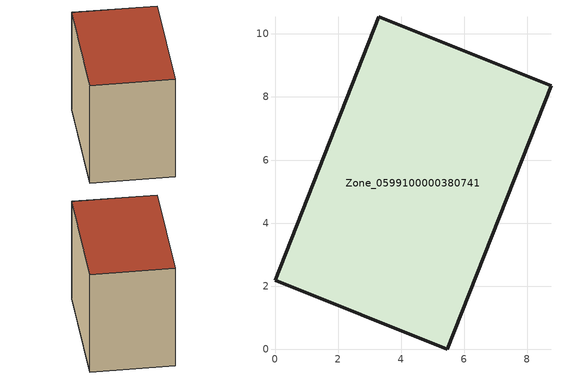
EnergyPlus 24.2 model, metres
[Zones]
Zone_0599100000380741
 floor ground (C_G): 0,2.19 3.29,10.54 8.76,8.36 5.47,0 z3.97
 wall outside (C_F): 3.29,10.54 0,2.19 5.47,0 8.76,8.36 3.29,10.54 z3.97:11.99
 roof outside (C_R): 5.47,0 8.76,8.36 3.29,10.54 0,2.19 z11.99
[BUILDING]
Pand.0599100000380741: North Axis=0; Terrain=City; Loads Convergence Tolerance Value=0.04; Temperature Convergence Tolerance Value=0.4; Solar Distribution=FullExterior; Maximum Number of Warmup Days=25; Minimum Number of Warmup Days=1
[Site:Location]
Rotterdam.The.Hague.AP_ZH_NLD Design_Conditions: Latitude=51.96; Longitude=4.45; Time Zone=1; Elevation=-4.5
[SITE:GROUNDTEMPERATURE:BUILDINGSURFACE]
18, 18, 18, 18, 18, 18, 18, 18, 18, 18, 18, 18
[MATERIAL] Thermal Absorptance=0.9; Solar Absorptance=0.7; Visible Absorptance=0.7
Name | Roughness | Thickness | Conductivity | Density | Specific Heat
G.TI.1992-2005 | MediumSmooth | 0.15 | 0.06 | 540 | 1210
F.TI.1992-2005 | Rough | 0.3 | 0.12 | 1920 | 840
R.TI.1992-2005 | MediumRough | 0.2 | 0.08 | 1500 | 1000
[CONSTRUCTION]
C_G: G.TI.1992-2005
C_F: F.TI.1992-2005
C_R: R.TI.1992-2005
[ZONE]
Zone_0599100000380741: Type=1; Multiplier=1; Ceiling Height=Autocalculate; Volume=Autocalculate; Floor Area=autocalculate; Part of Total Floor Area=Yes
[ZONEINFILTRATION:DESIGNFLOWRATE]
Infil_Zone_0599100000380741: Zone or ZoneList or Space or SpaceList=Zone_0599100000380741; Schedule=AlwaysOn; Design Flow Rate Calculation Method=Flow/Area; Flow Rate per Floor Area=0.0015; Constant Term Coefficient=1; Temperature Term Coefficient=0; Velocity Term Coefficient=0; Velocity Squared Term Coefficient=0
[HVACTEMPLATE:ZONE:IDEALLOADSAIRSYSTEM]
Zone_0599100000380741: Maximum Heating Supply Air Temperature=50; Minimum Cooling Supply Air Temperature=13; Maximum Heating Supply Air Humidity Ratio=0.0156; Minimum Cooling Supply Air Humidity Ratio=0.0077; Heating Limit=NoLimit; Cooling Limit=NoLimit; Dehumidification Control Type=ConstantSensibleHeatRatio; Cooling Sensible Heat Ratio=0.7; Dehumidification Setpoint=60; Humidification Control Type=None; Humidification Setpoint=30; Outdoor Air Method=None; Outdoor Air Flow Rate per Person=0.00944; Outdoor Air Flow Rate per Zone Floor Area=0; Outdoor Air Flow Rate per Zone=0; Demand Controlled Ventilation Type=None; Outdoor Air Economizer Type=NoEconomizer; Heat Recovery Type=None; Sensible Heat Recovery Effectiveness=0.7; Latent Heat Recovery Effectiveness=0.65
[ZONECONTROL:THERMOSTAT]
ThermostatControl_Zone_0599100000380741: Zone or ZoneList=Zone_0599100000380741; Control Type Schedule=DualSetpointControlType; Control 1=Thermostat_Zone_0599100000380741; Temperature Difference Between Cutout And Setpoint=0
[THERMOSTATSETPOINT:DUALSETPOINT]
Thermostat_Zone_0599100000380741: Heating Setpoint Temperature Schedule=HeatingSetpoint_Zone_0599100000380741; Cooling Setpoint Temperature Schedule=CoolingSetpoint_Zone_0599100000380741
[SCHEDULE:COMPACT]
HeatingSetpoint_Zone_0599100000380741: Through: 12/31, For: AllDays, Until: 24:00, 21
CoolingSetpoint_Zone_0599100000380741: Through: 12/31, For: AllDays, Until: 24:00, 24
DualSetpointControlType: Through: 12/31, For: AllDays, Until: 24:00, 4
AlwaysOn: Through: 12/31, For: AllDays, Until: 24:00, 1
